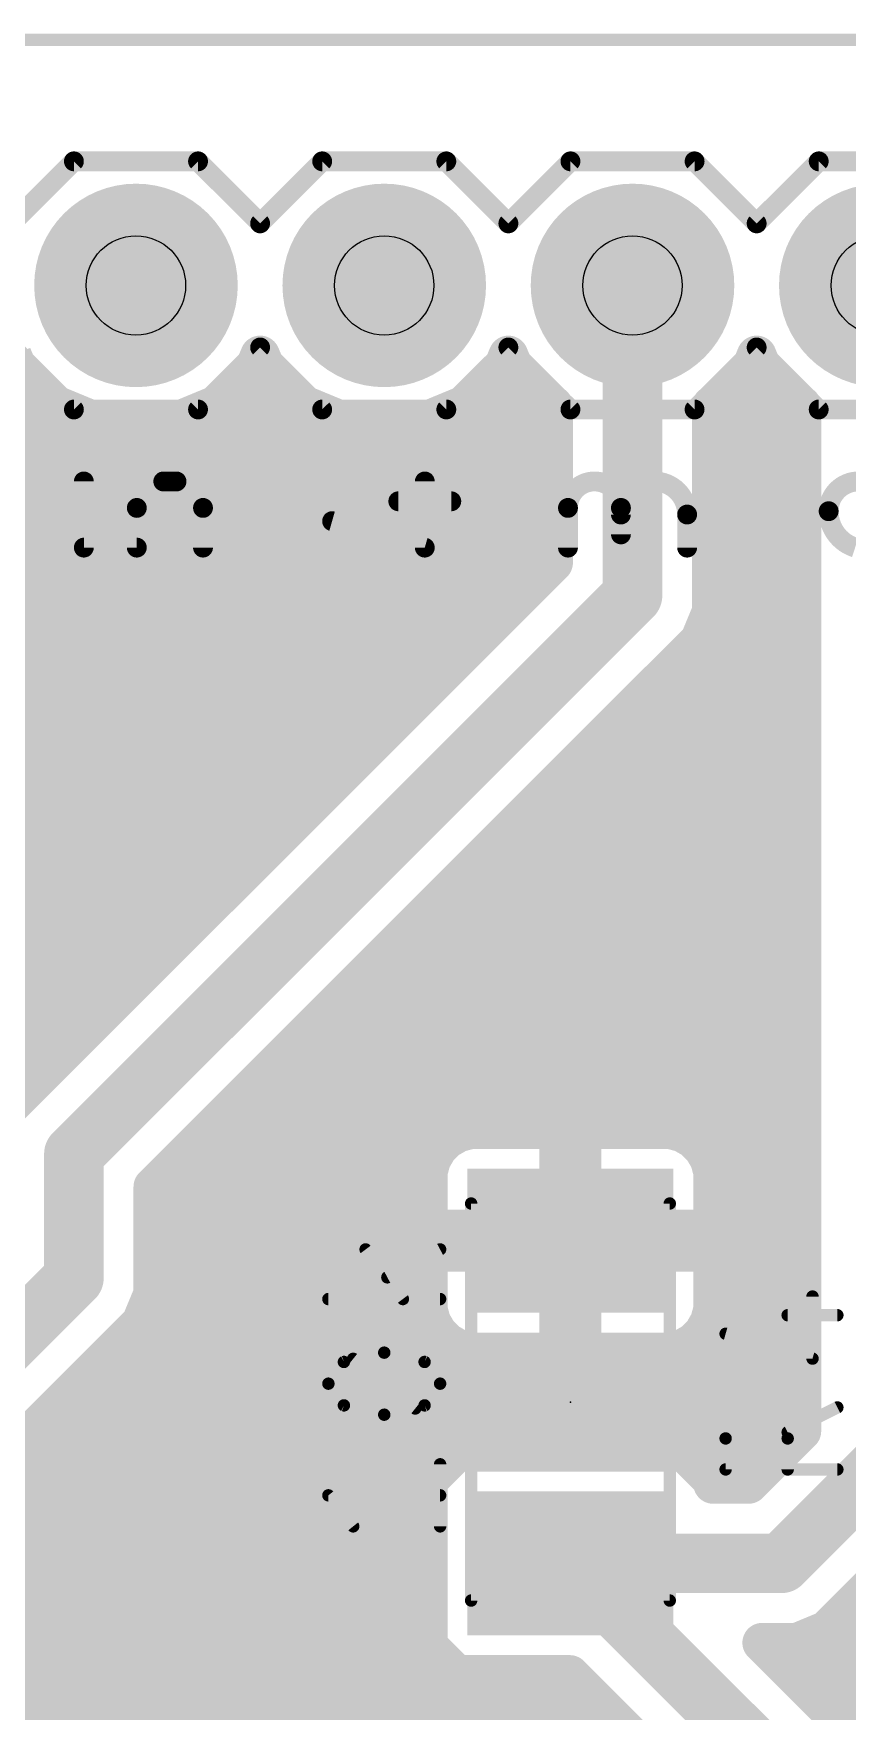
# Model space of a CAD drawing. Extents: x -2.6 to 72.5, y 2.5 to 55.9.
# Drawn here: x 53.56 to 61.89, y 38.74 to 55.92 of the extents above; entities that cross this region are included whole.
import ezdxf

# ---------------------------------------------------------------- set-up
doc = ezdxf.new("R2010")
doc.units = 0
for name, color, linetype in [('1', 12, 'CONTINUOUS'), ('17', 110, 'CONTINUOUS'), ('20', 31, 'CONTINUOUS'), ('21', 253, 'CONTINUOUS'), ('23', 53, 'CONTINUOUS'), ('25', 253, 'CONTINUOUS'), ('27', 253, 'CONTINUOUS'), ('29', 253, 'CONTINUOUS'), ('30', 253, 'CONTINUOUS'), ('31', 253, 'CONTINUOUS'), ('44', 253, 'CONTINUOUS'), ('51', 253, 'CONTINUOUS')]:
    doc.layers.add(name, color=color, linetype=linetype)

# ---------------------------------------------------------------- blocks, each defined once
blk = doc.blocks.new('RECT')
blk.add_solid([(-0.5, -0.5), (0.5, -0.5), (-0.5, 0.5), (0.5, 0.5)])
blk = doc.blocks.new('ROUNDP')
at = {"const_width": 0.5}
blk.add_lwpolyline([(0, -0.25, 1), (0, 0.25, 1), (0, -0.25)], format="xyb", dxfattribs=at)

msp = doc.modelspace()

# ---------------------------------------------------------------- linework, layer by layer
at = {"layer": '1'}
for points, const_width in [([(59.69, 50.165), (59.69, 53.34)], 0.6096), ([(53.34, 52.6228), (53.3826, 52.5199)], 0.4064), ([(55.8374, 52.5199), (55.88, 52.6228)], 0.4064), ([(55.88, 52.6228), (55.9226, 52.5199)], 0.4064), ([(58.3774, 52.5199), (58.42, 52.6228)], 0.4064), ([(58.42, 52.6228), (58.4626, 52.5199)], 0.4064), ([(60.9174, 52.5199), (60.96, 52.6228)], 0.4064), ([(60.96, 52.6228), (61.0026, 52.5199)], 0.4064), ([(53.2031, 52.4256), (53.4769, 52.4256)], 0.4064), ([(53.3826, 52.5199), (53.7899, 52.1126)], 0.4064), ([(55.4301, 52.1126), (55.8374, 52.5199)], 0.4064), ([(55.7431, 52.4256), (56.0169, 52.4256)], 0.4064), ([(55.9226, 52.5199), (56.3299, 52.1126)], 0.4064), ([(57.9701, 52.1126), (58.3774, 52.5199)], 0.4064), ([(58.2831, 52.4256), (58.5569, 52.4256)], 0.4064), ([(58.4626, 52.5199), (58.8699, 52.1126)], 0.4064), ([(60.5101, 52.1126), (60.9174, 52.5199)], 0.4064), ([(60.8231, 52.4256), (61.0969, 52.4256)], 0.4064), ([(61.0026, 52.5199), (61.4099, 52.1126)], 0.4064), ([(52.6646, 52.0192), (54.0154, 52.0192)], 0.4064), ([(53.7899, 52.1126), (54.322, 51.8922)], 0.4064), ([(54.898, 51.8922), (55.4301, 52.1126)], 0.4064), ([(55.2046, 52.0192), (56.5554, 52.0192)], 0.4064), ([(56.3299, 52.1126), (56.862, 51.8922)], 0.4064), ([(57.438, 51.8922), (57.9701, 52.1126)], 0.4064), ([(57.7446, 52.0192), (58.8772, 52.0192)], 0.4064), ([(58.8699, 52.1126), (58.8772, 52.1096)], 0.4064), ([(58.8772, 52.1096), (58.8772, 50.5017)], 0.4064), ([(60.5028, 52.1096), (60.5101, 52.1126)], 0.4064), ([(60.5028, 50.0033), (60.5028, 52.1096)], 0.4064), ([(60.5028, 52.0192), (61.4172, 52.0192)], 0.4064), ([(61.4099, 52.1126), (61.4172, 52.1096)], 0.4064), ([(61.4172, 52.1096), (61.4172, 41.6117)], 0.4064), ([(54.322, 51.8922), (54.898, 51.8922)], 0.4064), ([(56.862, 51.8922), (57.438, 51.8922)], 0.4064), ([(43.7388, 51.6128), (58.8772, 51.6128)], 0.4064), ([(60.5028, 51.6128), (61.4172, 51.6128)], 0.4064), ([(43.7388, 51.2064), (58.8772, 51.2064)], 0.4064), ([(60.5028, 51.2064), (61.4172, 51.2064)], 0.4064), ([(43.7388, 50.8), (58.8772, 50.8)], 0.4064), ([(60.5028, 50.8), (61.4172, 50.8)], 0.4064), ([(58.8772, 50.5017), (53.2859, 44.9104)], 0.4064), ([(43.7388, 50.3936), (58.7691, 50.3936)], 0.4064), ([(60.5028, 50.3936), (61.4172, 50.3936)], 0.4064), ([(53.975, 44.45), (59.69, 50.165)], 0.6096), ([(43.7388, 49.9872), (58.3627, 49.9872)], 0.4064), ([(60.3791, 49.7046), (60.5028, 50.0033)], 0.4064), ([(60.4961, 49.9872), (61.4172, 49.9872)], 0.4064), ([(60.1504, 49.4759), (60.3791, 49.7046)], 0.4064), ([(43.7388, 49.5808), (57.9563, 49.5808)], 0.4064), ([(54.7878, 44.1133), (60.1504, 49.4759)], 0.4064), ([(60.2553, 49.5808), (61.4172, 49.5808)], 0.4064), ([(43.7388, 49.1744), (57.5499, 49.1744)], 0.4064), ([(59.8489, 49.1744), (61.4172, 49.1744)], 0.4064), ([(43.7388, 48.768), (57.1435, 48.768)], 0.4064), ([(59.4425, 48.768), (61.4172, 48.768)], 0.4064), ([(43.7388, 48.3616), (56.7371, 48.3616)], 0.4064), ([(59.0361, 48.3616), (61.4172, 48.3616)], 0.4064), ([(43.7388, 47.9552), (56.3307, 47.9552)], 0.4064), ([(58.6297, 47.9552), (61.4172, 47.9552)], 0.4064), ([(43.7388, 47.5488), (55.9243, 47.5488)], 0.4064), ([(58.2233, 47.5488), (61.4172, 47.5488)], 0.4064), ([(43.7388, 47.1424), (55.5179, 47.1424)], 0.4064), ([(57.8169, 47.1424), (61.4172, 47.1424)], 0.4064), ([(43.7388, 46.736), (55.1115, 46.736)], 0.4064), ([(57.4105, 46.736), (61.4172, 46.736)], 0.4064), ([(43.7388, 46.3296), (54.7051, 46.3296)], 0.4064), ([(57.0041, 46.3296), (61.4172, 46.3296)], 0.4064), ([(43.7388, 45.9232), (54.2987, 45.9232)], 0.4064), ([(56.5977, 45.9232), (61.4172, 45.9232)], 0.4064), ([(43.7388, 45.5168), (53.8923, 45.5168)], 0.4064), ([(56.1913, 45.5168), (61.4172, 45.5168)], 0.4064), ([(43.7388, 45.1104), (53.4859, 45.1104)], 0.4064), ([(55.7849, 45.1104), (61.4172, 45.1104)], 0.4064), ([(55.3785, 44.704), (61.4172, 44.704)], 0.4064), ([(57.9064, 44.6694), (57.7906, 44.6025)], 0.4064), ([(58.0356, 44.704), (57.9064, 44.6694)], 0.4064), ([(58.9407, 44.704), (58.0356, 44.704)], 0.4064), ([(58.9407, 43.6753), (58.9407, 44.704)], 0.4064), ([(60.0744, 44.704), (59.1693, 44.704)], 0.4064), ([(59.1693, 44.704), (59.1693, 43.6753)], 0.4064), ([(60.2036, 44.6694), (60.0744, 44.704)], 0.4064), ([(60.3194, 44.6025), (60.2036, 44.6694)], 0.4064), ([(53.975, 43.18), (53.975, 44.45)], 0.6096), ([(57.696, 44.5079), (57.6291, 44.3921)], 0.4064), ([(57.7906, 44.6025), (57.696, 44.5079)], 0.4064), ([(60.414, 44.5079), (60.3194, 44.6025)], 0.4064), ([(60.4809, 44.3921), (60.414, 44.5079)], 0.4064), ([(54.9721, 44.2976), (57.6038, 44.2976)], 0.4064), ([(57.6291, 44.3921), (57.5945, 44.2629)], 0.4064), ([(58.9407, 44.2976), (59.1693, 44.2976)], 0.4064), ([(60.5155, 44.2629), (60.4809, 44.3921)], 0.4064), ([(60.5062, 44.2976), (61.4172, 44.2976)], 0.4064), ([(54.7878, 43.0183), (54.7878, 44.1133)], 0.4064), ([(57.5945, 44.2629), (57.5945, 43.6753)], 0.4064), ([(60.5155, 43.6753), (60.5155, 44.2629)], 0.4064), ([(54.7878, 43.8912), (57.5945, 43.8912)], 0.4064), ([(58.9407, 43.8912), (59.1693, 43.8912)], 0.4064), ([(60.5155, 43.8912), (61.4172, 43.8912)], 0.4064), ([(57.5945, 43.6753), (58.9407, 43.6753)], 0.4064), ([(59.1693, 43.6753), (58.9407, 43.6753)], 0.4064), ([(58.9407, 43.6753), (58.9407, 43.4467)], 0.4064), ([(59.1693, 43.4467), (59.1693, 43.6753)], 0.4064), ([(59.1693, 43.6753), (60.5155, 43.6753)], 0.4064), ([(54.7878, 43.4848), (58.9407, 43.4848)], 0.4064), ([(58.9407, 43.4467), (57.5945, 43.4467)], 0.4064), ([(57.5945, 43.4467), (57.5945, 42.8591)], 0.4064), ([(58.9407, 42.418), (58.9407, 43.4467)], 0.4064), ([(58.9407, 43.4467), (59.1693, 43.4467)], 0.4064), ([(59.1693, 43.4848), (61.4172, 43.4848)], 0.4064), ([(60.5155, 43.4467), (59.1693, 43.4467)], 0.4064), ([(59.1693, 43.4467), (59.1693, 42.418)], 0.4064), ([(60.5155, 42.8591), (60.5155, 43.4467)], 0.4064), ([(51.054, 40.259), (53.975, 43.18)], 0.6096), ([(54.6641, 42.7196), (54.7878, 43.0183)], 0.4064), ([(54.7878, 43.0784), (57.5945, 43.0784)], 0.4064), ([(58.9407, 43.0784), (59.1693, 43.0784)], 0.4064), ([(60.5155, 43.0784), (61.4172, 43.0784)], 0.4064), ([(57.5945, 42.8591), (57.6291, 42.7299)], 0.4064), ([(60.4809, 42.7299), (60.5155, 42.8591)], 0.4064), ([(54.4354, 42.4909), (54.6641, 42.7196)], 0.4064), ([(54.6165, 42.672), (57.6626, 42.672)], 0.4064), ([(57.6291, 42.7299), (57.696, 42.6141)], 0.4064), ([(57.696, 42.6141), (57.7906, 42.5195)], 0.4064), ([(58.9407, 42.672), (59.1693, 42.672)], 0.4064), ([(60.3194, 42.5195), (60.414, 42.6141)], 0.4064), ([(60.414, 42.6141), (60.4809, 42.7299)], 0.4064), ([(60.4474, 42.672), (61.4172, 42.672)], 0.4064), ([(51.5144, 39.5699), (54.4354, 42.4909)], 0.4064), ([(57.7906, 42.5195), (57.9064, 42.4526)], 0.4064), ([(57.9064, 42.4526), (58.0356, 42.418)], 0.4064), ([(58.0356, 42.418), (58.9407, 42.418)], 0.4064), ([(59.1693, 42.418), (60.0744, 42.418)], 0.4064), ([(60.0744, 42.418), (60.2036, 42.4526)], 0.4064), ([(60.2036, 42.4526), (60.3194, 42.5195)], 0.4064), ([(54.2101, 42.2656), (61.4172, 42.2656)], 0.4064), ([(53.8037, 41.8592), (61.4172, 41.8592)], 0.4064), ([(61.4172, 41.6117), (60.8773, 41.0718)], 0.4064), ([(53.3973, 41.4528), (61.2583, 41.4528)], 0.4064), ([(57.8921, 41.402), (57.5945, 41.1044)], 0.4064), ([(60.2179, 41.402), (57.8921, 41.402)], 0.4064), ([(60.5155, 41.1044), (60.2179, 41.402)], 0.4064), ([(61.214, 40.259), (62.23, 41.275)], 0.6096), ([(52.9909, 41.0464), (57.5945, 41.0464)], 0.4064), ([(57.5945, 41.1044), (57.5945, 39.4136)], 0.4064), ([(60.5155, 41.0718), (60.5155, 41.1044)], 0.4064), ([(60.8773, 41.0718), (60.5155, 41.0718)], 0.4064), ([(52.5845, 40.64), (57.5945, 40.64)], 0.4064), ([(61.6744, 39.5699), (62.6904, 40.5859)], 0.4064), ([(61.341, 37.973), (59.055, 40.259)], 0.6096), ([(59.055, 40.259), (61.214, 40.259)], 0.6096), ([(52.1781, 40.2336), (57.5945, 40.2336)], 0.4064), ([(51.7717, 39.8272), (57.5945, 39.8272)], 0.4064), ([(61.9317, 39.8272), (67.5919, 39.8272)], 0.4064), ([(61.3757, 39.4462), (61.6744, 39.5699)], 0.4064), ([(51.5177, 39.4208), (57.5945, 39.4208)], 0.4064), ([(57.5945, 39.4136), (57.8921, 39.116)], 0.4064), ([(62.0301, 38.4334), (61.0173, 39.4462)], 0.4064), ([(61.0173, 39.4462), (61.3757, 39.4462)], 0.4064), ([(61.0427, 39.4208), (67.3572, 39.4208)], 0.4064), ([(51.9241, 39.0144), (59.1501, 39.0144)], 0.4064), ([(57.8921, 39.116), (59.0485, 39.116)], 0.4064), ([(59.0485, 39.116), (60.5282, 37.6363)], 0.4064), ([(61.4491, 39.0144), (67.1764, 39.0144)], 0.4064), ([(52.3305, 38.608), (59.5565, 38.608)], 0.4064), ([(61.8555, 38.608), (67.0675, 38.608)], 0.4064)]:
    msp.add_lwpolyline(points, dxfattribs=dict(at, const_width=const_width))
for points, const_width in [([(59.8424, 53.34, 1), (59.5376, 53.34)], 0.3048), ([(55.9739, 52.6616, 1), (55.7861, 52.5839)], 0.2032), ([(55.9739, 52.5839, 1), (55.7861, 52.6616)], 0.2032), ([(58.5139, 52.6616, 1), (58.3261, 52.5839)], 0.2032), ([(58.5139, 52.5839, 1), (58.3261, 52.6616)], 0.2032), ([(61.0539, 52.6616, 1), (60.8661, 52.5839)], 0.2032), ([(61.0539, 52.5839, 1), (60.8661, 52.6616)], 0.2032), ([(53.2887, 52.481, 1), (53.4765, 52.5588)], 0.2032), ([(53.4769, 52.324, 1), (53.4769, 52.5272)], 0.2032), ([(55.7431, 52.5272, 1), (55.7431, 52.324)], 0.2032), ([(55.7435, 52.5588, 1), (55.9313, 52.481)], 0.2032), ([(55.9092, 52.448, 1), (55.7655, 52.5917)], 0.2032), ([(55.9945, 52.5917, 1), (55.8508, 52.448)], 0.2032), ([(55.8287, 52.481, 1), (56.0165, 52.5588)], 0.2032), ([(56.0169, 52.324, 1), (56.0169, 52.5272)], 0.2032), ([(58.2831, 52.5272, 1), (58.2831, 52.324)], 0.2032), ([(58.2835, 52.5588, 1), (58.4713, 52.481)], 0.2032), ([(58.4492, 52.448, 1), (58.3055, 52.5917)], 0.2032), ([(58.5345, 52.5917, 1), (58.3908, 52.448)], 0.2032), ([(58.3687, 52.481, 1), (58.5565, 52.5588)], 0.2032), ([(58.5569, 52.324, 1), (58.5569, 52.5272)], 0.2032), ([(60.8231, 52.5272, 1), (60.8231, 52.324)], 0.2032), ([(60.8235, 52.5588, 1), (61.0113, 52.481)], 0.2032), ([(60.9892, 52.448, 1), (60.8455, 52.5917)], 0.2032), ([(61.0745, 52.5917, 1), (60.9308, 52.448)], 0.2032), ([(60.9087, 52.481, 1), (61.0965, 52.5588)], 0.2032), ([(61.0969, 52.324, 1), (61.0969, 52.5272)], 0.2032), ([(53.8288, 52.2065, 1), (53.751, 52.0187)], 0.2032), ([(53.718, 52.0408, 1), (53.8617, 52.1845)], 0.2032), ([(54.0154, 51.9176, 1), (54.0154, 52.1208)], 0.2032), ([(55.2046, 52.1208, 1), (55.2046, 51.9176)], 0.2032), ([(55.3583, 52.1845, 1), (55.502, 52.0408)], 0.2032), ([(55.469, 52.0187, 1), (55.3912, 52.2065)], 0.2032), ([(56.3688, 52.2065, 1), (56.291, 52.0187)], 0.2032), ([(56.258, 52.0408, 1), (56.4017, 52.1845)], 0.2032), ([(56.5554, 51.9176, 1), (56.5554, 52.1208)], 0.2032), ([(57.7446, 52.1208, 1), (57.7446, 51.9176)], 0.2032), ([(57.8983, 52.1845, 1), (58.042, 52.0408)], 0.2032), ([(58.009, 52.0187, 1), (57.9312, 52.2065)], 0.2032), ([(58.9087, 52.2065, 1), (58.831, 52.0187)], 0.2032), ([(58.9788, 52.1096, 1), (58.7756, 52.1096)], 0.2032), ([(58.798, 52.0408, 1), (58.9417, 52.1845)], 0.2032), ([(58.8383, 52.0157, 1), (58.9161, 52.2035)], 0.2032), ([(58.8772, 51.9176, 1), (58.8772, 52.1208)], 0.2032), ([(60.6044, 52.1096, 1), (60.4012, 52.1096)], 0.2032), ([(60.4639, 52.2035, 1), (60.5417, 52.0157)], 0.2032), ([(60.5028, 52.1208, 1), (60.5028, 51.9176)], 0.2032), ([(60.4383, 52.1845, 1), (60.582, 52.0408)], 0.2032), ([(60.549, 52.0187, 1), (60.4713, 52.2065)], 0.2032), ([(61.4488, 52.2065, 1), (61.371, 52.0188)], 0.2032), ([(61.5188, 52.1096, 1), (61.3156, 52.1096)], 0.2032), ([(61.338, 52.0408, 1), (61.4817, 52.1845)], 0.2032), ([(61.3783, 52.0157, 1), (61.4561, 52.2034)], 0.2032), ([(61.4172, 51.9176, 1), (61.4172, 52.1208)], 0.2032), ([(54.322, 51.9938, 1), (54.322, 51.7906)], 0.2032), ([(54.2831, 51.7983, 1), (54.3609, 51.9861)], 0.2032), ([(54.8591, 51.9861, 1), (54.9369, 51.7983)], 0.2032), ([(54.898, 51.7906, 1), (54.898, 51.9938)], 0.2032), ([(56.862, 51.9938, 1), (56.862, 51.7906)], 0.2032), ([(56.8231, 51.7983, 1), (56.9009, 51.9861)], 0.2032), ([(57.3991, 51.9861, 1), (57.4769, 51.7983)], 0.2032), ([(57.438, 51.7906, 1), (57.438, 51.9938)], 0.2032), ([(58.8772, 51.5112, 1), (58.8772, 51.7144)], 0.2032), ([(60.5028, 51.7144, 1), (60.5028, 51.5112)], 0.2032), ([(61.4172, 51.5112, 1), (61.4172, 51.7144)], 0.2032), ([(58.8772, 51.1048, 1), (58.8772, 51.308)], 0.2032), ([(60.5028, 51.308, 1), (60.5028, 51.1048)], 0.2032), ([(61.4172, 51.1048, 1), (61.4172, 51.308)], 0.2032), ([(58.8772, 50.6984, 1), (58.8772, 50.9016)], 0.2032), ([(60.5028, 50.9016, 1), (60.5028, 50.6984)], 0.2032), ([(61.4172, 50.6984, 1), (61.4172, 50.9016)], 0.2032), ([(58.949, 50.4298, 1), (58.8054, 50.5735)], 0.2032), ([(58.7691, 50.292, 1), (58.7691, 50.4952)], 0.2032), ([(58.7756, 50.5017, 1), (58.9788, 50.5017)], 0.2032), ([(60.5028, 50.4952, 1), (60.5028, 50.292)], 0.2032), ([(61.4172, 50.292, 1), (61.4172, 50.4952)], 0.2032), ([(59.7978, 50.0572, 1), (59.5822, 50.2728)], 0.3048), ([(58.3627, 49.8856, 1), (58.3627, 50.0888)], 0.2032), ([(59.5376, 50.165, 1), (59.8424, 50.165)], 0.3048), ([(60.4961, 50.0888, 1), (60.4961, 49.8856)], 0.2032), ([(60.5967, 49.9644, 1), (60.4089, 50.0422)], 0.2032), ([(61.4172, 49.8856, 1), (61.4172, 50.0888)], 0.2032), ([(60.4012, 50.0033, 1), (60.6044, 50.0033)], 0.2032), ([(60.2852, 49.7435, 1), (60.4729, 49.6657)], 0.2032), ([(60.4509, 49.6327, 1), (60.3072, 49.7764)], 0.2032), ([(57.9563, 49.4792, 1), (57.9563, 49.6824)], 0.2032), ([(60.0786, 49.5478, 1), (60.2223, 49.4041)], 0.2032), ([(60.2223, 49.4041, 1), (60.0786, 49.5478)], 0.2032), ([(60.2553, 49.6824, 1), (60.2553, 49.4792)], 0.2032), ([(61.4172, 49.4792, 1), (61.4172, 49.6824)], 0.2032), ([(57.5499, 49.0728, 1), (57.5499, 49.276)], 0.2032), ([(59.8489, 49.276, 1), (59.8489, 49.0728)], 0.2032), ([(61.4172, 49.0728, 1), (61.4172, 49.276)], 0.2032), ([(57.1435, 48.6664, 1), (57.1435, 48.8696)], 0.2032), ([(59.4425, 48.8696, 1), (59.4425, 48.6664)], 0.2032), ([(61.4172, 48.6664, 1), (61.4172, 48.8696)], 0.2032), ([(56.7371, 48.26, 1), (56.7371, 48.4632)], 0.2032), ([(59.0361, 48.4632, 1), (59.0361, 48.26)], 0.2032), ([(61.4172, 48.26, 1), (61.4172, 48.4632)], 0.2032), ([(56.3307, 47.8536, 1), (56.3307, 48.0568)], 0.2032), ([(58.6297, 48.0568, 1), (58.6297, 47.8536)], 0.2032), ([(61.4172, 47.8536, 1), (61.4172, 48.0568)], 0.2032), ([(55.9243, 47.4472, 1), (55.9243, 47.6504)], 0.2032), ([(58.2233, 47.6504, 1), (58.2233, 47.4472)], 0.2032), ([(61.4172, 47.4472, 1), (61.4172, 47.6504)], 0.2032), ([(55.5179, 47.0408, 1), (55.5179, 47.244)], 0.2032), ([(57.8169, 47.244, 1), (57.8169, 47.0408)], 0.2032), ([(61.4172, 47.0408, 1), (61.4172, 47.244)], 0.2032), ([(55.1115, 46.6344, 1), (55.1115, 46.8376)], 0.2032), ([(57.4105, 46.8376, 1), (57.4105, 46.6344)], 0.2032), ([(61.4172, 46.6344, 1), (61.4172, 46.8376)], 0.2032), ([(54.7051, 46.228, 1), (54.7051, 46.4312)], 0.2032), ([(57.0041, 46.4312, 1), (57.0041, 46.228)], 0.2032), ([(61.4172, 46.228, 1), (61.4172, 46.4312)], 0.2032), ([(54.2987, 45.8216, 1), (54.2987, 46.0248)], 0.2032), ([(56.5977, 46.0248, 1), (56.5977, 45.8216)], 0.2032), ([(61.4172, 45.8216, 1), (61.4172, 46.0248)], 0.2032), ([(53.8923, 45.4152, 1), (53.8923, 45.6184)], 0.2032), ([(56.1913, 45.6184, 1), (56.1913, 45.4152)], 0.2032), ([(61.4172, 45.4152, 1), (61.4172, 45.6184)], 0.2032), ([(53.4859, 45.0088, 1), (53.4859, 45.212)], 0.2032), ([(55.7849, 45.212, 1), (55.7849, 45.0088)], 0.2032), ([(61.4172, 45.0088, 1), (61.4172, 45.212)], 0.2032), ([(55.3785, 44.8056, 1), (55.3785, 44.6024)], 0.2032), ([(57.8801, 44.7675, 1), (57.9327, 44.5712)], 0.2032), ([(57.9572, 44.5814, 1), (57.8556, 44.7574)], 0.2032), ([(58.0356, 44.8056, 1), (58.0356, 44.6024)], 0.2032), ([(58.0619, 44.6059, 1), (58.0093, 44.8021)], 0.2032), ([(59.0423, 44.704, 1), (58.8391, 44.704)], 0.2032), ([(58.9407, 44.6024, 1), (58.9407, 44.8056)], 0.2032), ([(59.1693, 44.8056, 1), (59.1693, 44.6024)], 0.2032), ([(59.2709, 44.704, 1), (59.0677, 44.704)], 0.2032), ([(60.1007, 44.8021, 1), (60.0481, 44.6059)], 0.2032), ([(60.0744, 44.6024, 1), (60.0744, 44.8056)], 0.2032), ([(60.2544, 44.7574, 1), (60.1528, 44.5814)], 0.2032), ([(60.1773, 44.5712, 1), (60.2299, 44.7675)], 0.2032), ([(61.4172, 44.6024, 1), (61.4172, 44.8056)], 0.2032), ([(53.8672, 44.5578, 1), (54.0828, 44.3422)], 0.3048), ([(54.1274, 44.45, 1), (53.8226, 44.45)], 0.3048), ([(57.6242, 44.5798, 1), (57.7678, 44.4361)], 0.2032), ([(57.784, 44.4571, 1), (57.608, 44.5587)], 0.2032), ([(57.7398, 44.6905, 1), (57.8414, 44.5145)], 0.2032), ([(57.8624, 44.5307, 1), (57.7187, 44.6743)], 0.2032), ([(60.3913, 44.6743, 1), (60.2476, 44.5307)], 0.2032), ([(60.2686, 44.5145, 1), (60.3702, 44.6905)], 0.2032), ([(60.502, 44.5587, 1), (60.326, 44.4571)], 0.2032), ([(60.3422, 44.4361, 1), (60.4858, 44.5798)], 0.2032), ([(54.9721, 44.3992, 1), (54.9721, 44.196)], 0.2032), ([(57.5411, 44.4429, 1), (57.7171, 44.3413)], 0.2032), ([(57.7273, 44.3658, 1), (57.531, 44.4184)], 0.2032), ([(57.6038, 44.196, 1), (57.6038, 44.3992)], 0.2032), ([(58.9407, 44.3992, 1), (58.9407, 44.196)], 0.2032), ([(59.1693, 44.196, 1), (59.1693, 44.3992)], 0.2032), ([(60.579, 44.4184, 1), (60.3827, 44.3658)], 0.2032), ([(60.3929, 44.3413, 1), (60.5689, 44.4429)], 0.2032), ([(60.5062, 44.3992, 1), (60.5062, 44.196)], 0.2032), ([(61.4172, 44.196, 1), (61.4172, 44.3992)], 0.2032), ([(54.8894, 44.1133, 1), (54.6862, 44.1133)], 0.2032), ([(57.6961, 44.2629, 1), (57.4929, 44.2629)], 0.2032), ([(57.4964, 44.2892, 1), (57.6926, 44.2366)], 0.2032), ([(60.6171, 44.2629, 1), (60.4139, 44.2629)], 0.2032), ([(60.4174, 44.2366, 1), (60.6136, 44.2892)], 0.2032), ([(54.716, 44.1852, 1), (54.8596, 44.0415)], 0.2032), ([(54.7878, 43.9928, 1), (54.7878, 43.7896)], 0.2032), ([(57.5945, 43.7896, 1), (57.5945, 43.9928)], 0.2032), ([(58.9407, 43.9928, 1), (58.9407, 43.7896)], 0.2032), ([(59.1693, 43.7896, 1), (59.1693, 43.9928)], 0.2032), ([(60.5155, 43.9928, 1), (60.5155, 43.7896)], 0.2032), ([(61.4172, 43.7896, 1), (61.4172, 43.9928)], 0.2032), ([(57.5945, 43.7769, 1), (57.5945, 43.5737)], 0.2032), ([(58.9407, 43.7769, 1), (58.9407, 43.5737)], 0.2032), ([(59.0423, 43.6753, 1), (58.8391, 43.6753)], 0.2032), ([(58.9407, 43.5737, 1), (58.9407, 43.7769)], 0.2032), ([(59.2709, 43.6753, 1), (59.0677, 43.6753)], 0.2032), ([(59.1693, 43.7769, 1), (59.1693, 43.5737)], 0.2032), ([(59.1693, 43.5737, 1), (59.1693, 43.7769)], 0.2032), ([(60.5155, 43.5737, 1), (60.5155, 43.7769)], 0.2032), ([(54.7878, 43.5864, 1), (54.7878, 43.3832)], 0.2032), ([(57.4929, 43.6753, 1), (57.6961, 43.6753)], 0.2032), ([(57.5945, 43.5483, 1), (57.5945, 43.3451)], 0.2032), ([(57.6961, 43.4467, 1), (57.4929, 43.4467)], 0.2032), ([(58.8391, 43.6753, 1), (59.0423, 43.6753)], 0.2032), ([(59.0423, 43.4467, 1), (58.8391, 43.4467)], 0.2032), ([(58.9407, 43.5483, 1), (58.9407, 43.3451)], 0.2032), ([(58.9407, 43.3832, 1), (58.9407, 43.5864)], 0.2032), ([(58.9407, 43.3451, 1), (58.9407, 43.5483)], 0.2032), ([(59.0677, 43.6753, 1), (59.2709, 43.6753)], 0.2032), ([(59.1693, 43.5864, 1), (59.1693, 43.3832)], 0.2032), ([(59.1693, 43.5483, 1), (59.1693, 43.3451)], 0.2032), ([(59.2709, 43.4467, 1), (59.0677, 43.4467)], 0.2032), ([(59.1693, 43.3451, 1), (59.1693, 43.5483)], 0.2032), ([(60.4139, 43.6753, 1), (60.6171, 43.6753)], 0.2032), ([(60.6171, 43.4467, 1), (60.4139, 43.4467)], 0.2032), ([(60.5155, 43.3451, 1), (60.5155, 43.5483)], 0.2032), ([(61.4172, 43.3832, 1), (61.4172, 43.5864)], 0.2032), ([(54.0828, 43.0722, 1), (53.8672, 43.2878)], 0.3048), ([(58.8391, 43.4467, 1), (59.0423, 43.4467)], 0.2032), ([(59.0677, 43.4467, 1), (59.2709, 43.4467)], 0.2032), ([(53.8226, 43.18, 1), (54.1274, 43.18)], 0.3048), ([(54.7878, 43.18, 1), (54.7878, 42.9768)], 0.2032), ([(54.6862, 43.0183, 1), (54.8894, 43.0183)], 0.2032), ([(54.8817, 42.9794, 1), (54.6939, 43.0572)], 0.2032), ([(57.5945, 42.9768, 1), (57.5945, 43.18)], 0.2032), ([(58.9407, 43.18, 1), (58.9407, 42.9768)], 0.2032), ([(59.1693, 42.9768, 1), (59.1693, 43.18)], 0.2032), ([(60.5155, 43.18, 1), (60.5155, 42.9768)], 0.2032), ([(61.4172, 42.9768, 1), (61.4172, 43.18)], 0.2032), ([(57.6926, 42.8854, 1), (57.4964, 42.8328)], 0.2032), ([(57.4929, 42.8591, 1), (57.6961, 42.8591)], 0.2032), ([(60.4139, 42.8591, 1), (60.6171, 42.8591)], 0.2032), ([(60.6136, 42.8328, 1), (60.4174, 42.8854)], 0.2032), ([(54.6165, 42.7736, 1), (54.6165, 42.5704)], 0.2032), ([(54.5702, 42.7585, 1), (54.7579, 42.6807)], 0.2032), ([(54.7359, 42.6477, 1), (54.5922, 42.7914)], 0.2032), ([(57.7171, 42.7807, 1), (57.5411, 42.6791)], 0.2032), ([(57.531, 42.7036, 1), (57.7273, 42.7562)], 0.2032), ([(57.7678, 42.6859, 1), (57.6242, 42.5422)], 0.2032), ([(57.608, 42.5633, 1), (57.784, 42.6649)], 0.2032), ([(57.6626, 42.5704, 1), (57.6626, 42.7736)], 0.2032), ([(58.9407, 42.7736, 1), (58.9407, 42.5704)], 0.2032), ([(59.1693, 42.5704, 1), (59.1693, 42.7736)], 0.2032), ([(60.326, 42.6649, 1), (60.502, 42.5633)], 0.2032), ([(60.4858, 42.5422, 1), (60.3422, 42.6859)], 0.2032), ([(60.4474, 42.7736, 1), (60.4474, 42.5704)], 0.2032), ([(60.3827, 42.7562, 1), (60.579, 42.7036)], 0.2032), ([(60.5689, 42.6791, 1), (60.3929, 42.7807)], 0.2032), ([(61.4172, 42.5704, 1), (61.4172, 42.7736)], 0.2032), ([(54.3636, 42.5628, 1), (54.5073, 42.4191)], 0.2032), ([(54.5073, 42.4191, 1), (54.3636, 42.5628)], 0.2032), ([(57.8414, 42.6075, 1), (57.7398, 42.4315)], 0.2032), ([(57.7187, 42.4477, 1), (57.8624, 42.5913)], 0.2032), ([(57.9327, 42.5508, 1), (57.8801, 42.3545)], 0.2032), ([(57.8556, 42.3646, 1), (57.9572, 42.5406)], 0.2032), ([(58.0356, 42.5196, 1), (58.0356, 42.3164)], 0.2032), ([(58.0093, 42.3199, 1), (58.0619, 42.5161)], 0.2032), ([(58.9407, 42.3164, 1), (58.9407, 42.5196)], 0.2032), ([(59.1693, 42.5196, 1), (59.1693, 42.3164)], 0.2032), ([(60.0481, 42.5161, 1), (60.1007, 42.3199)], 0.2032), ([(60.0744, 42.3164, 1), (60.0744, 42.5196)], 0.2032), ([(60.1528, 42.5406, 1), (60.2544, 42.3646)], 0.2032), ([(60.2299, 42.3545, 1), (60.1773, 42.5508)], 0.2032), ([(60.2476, 42.5913, 1), (60.3913, 42.4477)], 0.2032), ([(60.3702, 42.4315, 1), (60.2686, 42.6075)], 0.2032), ([(54.2101, 42.3672, 1), (54.2101, 42.164)], 0.2032), ([(58.8391, 42.418, 1), (59.0423, 42.418)], 0.2032), ([(59.0677, 42.418, 1), (59.2709, 42.418)], 0.2032), ([(61.4172, 42.164, 1), (61.4172, 42.3672)], 0.2032), ([(53.8037, 41.9608, 1), (53.8037, 41.7576)], 0.2032), ([(61.4172, 41.7576, 1), (61.4172, 41.9608)], 0.2032), ([(61.489, 41.5398, 1), (61.3454, 41.6835)], 0.2032), ([(57.8921, 41.5036, 1), (57.8921, 41.3004)], 0.2032), ([(57.9639, 41.3302, 1), (57.8202, 41.4738)], 0.2032), ([(60.2898, 41.4738, 1), (60.1461, 41.3302)], 0.2032), ([(60.2179, 41.3004, 1), (60.2179, 41.5036)], 0.2032), ([(61.2583, 41.3512, 1), (61.2583, 41.5544)], 0.2032), ([(61.3156, 41.6117, 1), (61.5188, 41.6117)], 0.2032), ([(57.6961, 41.1044, 1), (57.4929, 41.1044)], 0.2032), ([(57.5227, 41.1763, 1), (57.6663, 41.0326)], 0.2032), ([(57.5945, 40.9448, 1), (57.5945, 41.148)], 0.2032), ([(60.6171, 41.1044, 1), (60.4139, 41.1044)], 0.2032), ([(60.5155, 41.1734, 1), (60.5155, 40.9702)], 0.2032), ([(60.4437, 41.0326, 1), (60.5873, 41.1763)], 0.2032), ([(60.8055, 41.1436, 1), (60.9492, 41)], 0.2032), ([(60.8773, 40.9702, 1), (60.8773, 41.1734)], 0.2032), ([(60.4139, 41.0718, 1), (60.6171, 41.0718)], 0.2032), ([(57.5945, 40.5384, 1), (57.5945, 40.7416)], 0.2032), ([(59.1628, 40.3668, 1), (58.9472, 40.1512)], 0.3048), ([(59.055, 40.4114, 1), (59.055, 40.1066)], 0.3048), ([(61.214, 40.1066, 1), (61.214, 40.4114)], 0.3048), ([(57.5945, 40.132, 1), (57.5945, 40.3352)], 0.2032), ([(61.1062, 40.3668, 1), (61.3218, 40.1512)], 0.3048), ([(57.5945, 39.7256, 1), (57.5945, 39.9288)], 0.2032), ([(61.9317, 39.9288, 1), (61.9317, 39.7256)], 0.2032), ([(61.6026, 39.6418, 1), (61.7463, 39.4981)], 0.2032), ([(61.7133, 39.4761, 1), (61.6355, 39.6638)], 0.2032), ([(57.6663, 39.4854, 1), (57.5227, 39.3417)], 0.2032), ([(57.4929, 39.4136, 1), (57.6961, 39.4136)], 0.2032), ([(57.5945, 39.3192, 1), (57.5945, 39.5224)], 0.2032), ([(61.0891, 39.518, 1), (60.9454, 39.3744)], 0.2032), ([(61.0173, 39.5478, 1), (61.0173, 39.3446)], 0.2032), ([(61.0427, 39.5224, 1), (61.0427, 39.3192)], 0.2032), ([(61.3368, 39.5401, 1), (61.4146, 39.3523)], 0.2032), ([(61.3757, 39.3446, 1), (61.3757, 39.5478)], 0.2032), ([(57.8921, 39.2176, 1), (57.8921, 39.0144)], 0.2032), ([(57.8202, 39.0442, 1), (57.9639, 39.1878)], 0.2032), ([(59.1204, 39.1878, 1), (58.9767, 39.0442)], 0.2032), ([(59.0485, 39.0144, 1), (59.0485, 39.2176)], 0.2032), ([(59.1501, 38.9128, 1), (59.1501, 39.116)], 0.2032), ([(61.4491, 39.116, 1), (61.4491, 38.9128)], 0.2032), ([(59.5565, 38.5064, 1), (59.5565, 38.7096)], 0.2032), ([(61.8555, 38.7096, 1), (61.8555, 38.5064)], 0.2032)]:
    msp.add_lwpolyline(points, format="xyb", dxfattribs=dict(at, const_width=const_width))
at = {"layer": '20', "const_width": 0.127}
msp.add_lwpolyline([(4.826, 55.8546), (68.58, 55.8546)], dxfattribs=at)
at = {"layer": '21'}
for points, const_width in [([(53.34, 53.975), (53.975, 54.61)], 0.2032), ([(53.975, 54.61), (55.245, 54.61)], 0.2032), ([(55.245, 54.61), (55.88, 53.975)], 0.2032), ([(56.515, 54.61), (55.88, 53.975)], 0.2032), ([(56.515, 54.61), (57.785, 54.61)], 0.2032), ([(57.785, 54.61), (58.42, 53.975)], 0.2032), ([(58.42, 53.975), (59.055, 54.61)], 0.2032), ([(59.055, 54.61), (60.325, 54.61)], 0.2032), ([(60.325, 54.61), (60.96, 53.975)], 0.2032), ([(60.96, 53.975), (61.595, 54.61)], 0.2032), ([(61.595, 54.61), (62.865, 54.61)], 0.2032), ([(53.975, 52.07), (53.34, 52.705)], 0.2032), ([(55.88, 52.705), (55.245, 52.07)], 0.2032), ([(55.88, 52.705), (56.515, 52.07)], 0.2032), ([(58.42, 52.705), (57.785, 52.07)], 0.2032), ([(59.055, 52.07), (58.42, 52.705)], 0.2032), ([(60.96, 52.705), (60.325, 52.07)], 0.2032), ([(61.595, 52.07), (60.96, 52.705)], 0.2032), ([(55.245, 52.07), (53.975, 52.07)], 0.2032), ([(57.785, 52.07), (56.515, 52.07)], 0.2032), ([(60.325, 52.07), (59.055, 52.07)], 0.2032), ([(62.865, 52.07), (61.595, 52.07)], 0.2032), ([(54.0766, 50.6561), (54.0766, 51.3334)], 0.2032), ([(55.0249, 51.3334), (54.8894, 51.3334)], 0.2032), ([(57.5649, 50.6561), (57.5649, 51.3334)], 0.2032), ([(57.2939, 51.1302), (57.8358, 51.1302)], 0.2032), ([(54.6185, 51.0625), (54.6185, 50.6561)], 0.2032), ([(55.2958, 50.6561), (55.2958, 51.0625)], 0.2032), ([(56.6166, 50.927), (57.5649, 50.6561)], 0.2032), ([(59.0296, 50.6561), (59.0296, 51.0625)], 0.2032), ([(59.5715, 51.0625), (59.5715, 50.7915)], 0.2032), ([(60.2488, 50.6561), (60.2488, 50.9947)], 0.2032), ([(54.6185, 50.6561), (54.0766, 50.6561)], 0.2032), ([(58.039, 39.878), (58.039, 43.942)], 0.127), ([(58.039, 43.942), (60.071, 43.942)], 0.127), ([(60.071, 43.942), (60.071, 39.878)], 0.127), ([(60.071, 39.878), (58.039, 39.878)], 0.127)]:
    msp.add_lwpolyline(points, dxfattribs=dict(at, const_width=const_width))
for points, const_width in [([(53.975, 54.6608, 1), (53.975, 54.5592)], 0.1016), ([(54.0109, 54.5741, 1), (53.9391, 54.6459)], 0.1016), ([(55.2809, 54.6459, 1), (55.2091, 54.5741)], 0.1016), ([(55.245, 54.5592, 1), (55.245, 54.6608)], 0.1016), ([(56.515, 54.6608, 1), (56.515, 54.5592)], 0.1016), ([(56.5509, 54.5741, 1), (56.4791, 54.6459)], 0.1016), ([(57.8209, 54.6459, 1), (57.7491, 54.5741)], 0.1016), ([(57.785, 54.5592, 1), (57.785, 54.6608)], 0.1016), ([(59.055, 54.6608, 1), (59.055, 54.5592)], 0.1016), ([(59.0909, 54.5741, 1), (59.0191, 54.6459)], 0.1016), ([(60.3609, 54.6459, 1), (60.2891, 54.5741)], 0.1016), ([(60.325, 54.5592, 1), (60.325, 54.6608)], 0.1016), ([(61.595, 54.6608, 1), (61.595, 54.5592)], 0.1016), ([(61.6309, 54.5741, 1), (61.5591, 54.6459)], 0.1016), ([(55.8441, 54.0109, 1), (55.9159, 53.9391)], 0.1016), ([(55.8441, 53.9391, 1), (55.9159, 54.0109)], 0.1016), ([(58.3841, 54.0109, 1), (58.4559, 53.9391)], 0.1016), ([(58.3841, 53.9391, 1), (58.4559, 54.0109)], 0.1016), ([(60.9241, 54.0109, 1), (60.9959, 53.9391)], 0.1016), ([(60.9241, 53.9391, 1), (60.9959, 54.0109)], 0.1016), ([(55.9159, 52.7409, 1), (55.8441, 52.6691)], 0.1016), ([(55.9159, 52.6691, 1), (55.8441, 52.7409)], 0.1016), ([(58.4559, 52.7409, 1), (58.3841, 52.6691)], 0.1016), ([(58.4559, 52.6691, 1), (58.3841, 52.7409)], 0.1016), ([(60.9959, 52.7409, 1), (60.9241, 52.6691)], 0.1016), ([(60.9959, 52.6691, 1), (60.9241, 52.7409)], 0.1016), ([(53.975, 52.1208, 1), (53.975, 52.0192)], 0.1016), ([(53.9391, 52.0341, 1), (54.0109, 52.1059)], 0.1016), ([(55.2091, 52.1059, 1), (55.2809, 52.0341)], 0.1016), ([(55.245, 52.0192, 1), (55.245, 52.1208)], 0.1016), ([(56.515, 52.1208, 1), (56.515, 52.0192)], 0.1016), ([(56.4791, 52.0341, 1), (56.5509, 52.1059)], 0.1016), ([(57.7491, 52.1059, 1), (57.8209, 52.0341)], 0.1016), ([(57.785, 52.0192, 1), (57.785, 52.1208)], 0.1016), ([(59.055, 52.1208, 1), (59.055, 52.0192)], 0.1016), ([(59.0191, 52.0341, 1), (59.0909, 52.1059)], 0.1016), ([(60.2891, 52.1059, 1), (60.3609, 52.0341)], 0.1016), ([(60.325, 52.0192, 1), (60.325, 52.1208)], 0.1016), ([(61.595, 52.1208, 1), (61.595, 52.0192)], 0.1016), ([(61.5591, 52.0341, 1), (61.6309, 52.1059)], 0.1016), ([(54.1274, 51.3334, 1), (54.0258, 51.3334)], 0.1016), ([(54.8894, 51.3334, 0.4142), (54.6185, 51.0625)], 0.2032), ([(54.8894, 51.3842, 1), (54.8894, 51.2826)], 0.1016), ([(54.8894, 51.2826, 1), (54.8894, 51.3842)], 0.1016), ([(55.2958, 51.0625, 0.4142), (55.0249, 51.3334)], 0.2032), ([(55.0249, 51.3842, 1), (55.0249, 51.2826)], 0.1016), ([(55.0249, 51.2826, 1), (55.0249, 51.3842)], 0.1016), ([(57.6157, 51.3334, 1), (57.5141, 51.3334)], 0.1016), ([(59.5715, 51.0625, 1), (59.0296, 51.0625)], 0.2032), ([(60.2488, 50.9947, 1), (59.5715, 50.9947)], 0.2032), ([(62.0014, 51.3334, 0.4142), (61.6966, 51.0286)], 0.2032), ([(57.2939, 51.181, 1), (57.2939, 51.0794)], 0.1016), ([(57.8358, 51.0794, 1), (57.8358, 51.181)], 0.1016), ([(54.6693, 51.0625, 1), (54.5677, 51.0625)], 0.1016), ([(54.5677, 51.0625, 1), (54.6693, 51.0625)], 0.1016), ([(55.3466, 51.0625, 1), (55.245, 51.0625)], 0.1016), ([(55.245, 51.0625, 1), (55.3466, 51.0625)], 0.1016), ([(56.6306, 50.9758, 1), (56.6026, 50.8782)], 0.1016), ([(59.0804, 51.0625, 1), (58.9788, 51.0625)], 0.1016), ([(58.9788, 51.0625, 1), (59.0804, 51.0625)], 0.1016), ([(59.6223, 51.0625, 1), (59.5207, 51.0625)], 0.1016), ([(59.5207, 51.0625, 1), (59.6223, 51.0625)], 0.1016), ([(59.5207, 50.9947, 1), (59.6223, 50.9947)], 0.1016), ([(60.2996, 50.9947, 1), (60.198, 50.9947)], 0.1016), ([(60.198, 50.9947, 1), (60.2996, 50.9947)], 0.1016), ([(61.6966, 51.0286, 0.3252), (61.9675, 50.6561)], 0.2032), ([(61.7474, 51.0286, 1), (61.6458, 51.0286)], 0.1016), ([(61.6458, 51.0286, 1), (61.7474, 51.0286)], 0.1016), ([(59.5207, 50.7915, 1), (59.6223, 50.7915)], 0.1016), ([(54.0766, 50.7069, 1), (54.0766, 50.6053)], 0.1016), ([(54.0258, 50.6561, 1), (54.1274, 50.6561)], 0.1016), ([(54.5677, 50.6561, 1), (54.6693, 50.6561)], 0.1016), ([(54.6185, 50.6053, 1), (54.6185, 50.7069)], 0.1016), ([(55.245, 50.6561, 1), (55.3466, 50.6561)], 0.1016), ([(57.5141, 50.6561, 1), (57.6157, 50.6561)], 0.1016), ([(57.5509, 50.6072, 1), (57.5788, 50.7049)], 0.1016), ([(58.9788, 50.6561, 1), (59.0804, 50.6561)], 0.1016), ([(60.198, 50.6561, 1), (60.2996, 50.6561)], 0.1016), ([(58.0708, 43.942, 1), (58.0072, 43.942)], 0.0635), ([(58.039, 43.9738, 1), (58.039, 43.9102)], 0.0635), ([(60.1028, 43.942, 1), (60.0393, 43.942)], 0.0635), ([(60.071, 43.9102, 1), (60.071, 43.9738)], 0.0635), ([(58.0072, 39.878, 1), (58.0708, 39.878)], 0.0635), ([(58.039, 39.9098, 1), (58.039, 39.8462)], 0.0635), ([(60.0393, 39.878, 1), (60.1028, 39.878)], 0.0635), ([(60.071, 39.8462, 1), (60.071, 39.9098)], 0.0635)]:
    msp.add_lwpolyline(points, format="xyb", dxfattribs=dict(at, const_width=const_width))
at = {"layer": '23'}
msp.add_point((59.055, 41.91), dxfattribs=at)
at = {"layer": '25'}
for points, const_width in [([(61.5633, 42.9895, 1), (61.4997, 42.9895)], 0.0635), ([(61.2775, 42.8308, 1), (61.2775, 42.7672)], 0.0635), ([(61.7855, 42.7672, 1), (61.7855, 42.8308)], 0.0635), ([(60.6512, 42.639, 1), (60.6338, 42.578)], 0.0635), ([(61.4997, 42.3545, 1), (61.5633, 42.3545)], 0.0635), ([(61.5228, 42.324, 1), (61.5402, 42.385)], 0.0635), ([(61.2775, 41.5373, 1), (60.6425, 41.5373)], 0.127), ([(61.7997, 41.8264, 1), (61.7713, 41.8832)], 0.0635), ([(60.6743, 41.5373, 1), (60.6108, 41.5373)], 0.0635), ([(60.6108, 41.5373, 1), (60.6743, 41.5373)], 0.0635), ([(61.2633, 41.6292, 1), (61.2917, 41.5724)], 0.0635), ([(61.3093, 41.5373, 1), (61.2458, 41.5373)], 0.0635), ([(61.2458, 41.5373, 1), (61.3093, 41.5373)], 0.0635), ([(60.6425, 41.2515, 1), (60.6425, 41.188)], 0.0635), ([(60.6108, 41.2198, 1), (60.6743, 41.2198)], 0.0635), ([(61.2458, 41.2198, 1), (61.3093, 41.2198)], 0.0635), ([(61.7855, 41.188, 1), (61.7855, 41.2515)], 0.0635)]:
    msp.add_lwpolyline(points, format="xyb", dxfattribs=dict(at, const_width=const_width))
at = {"layer": '25', "const_width": 0.127}
for points in [[(61.5315, 42.3545), (61.5315, 42.9895)], [(61.2775, 42.799), (61.7855, 42.799)], [(60.6425, 42.6085), (61.5315, 42.3545)], [(61.7855, 41.8548), (61.2775, 41.6008)], [(60.6425, 41.2198), (60.6425, 41.5373)], [(61.2775, 41.5373), (61.2775, 41.2198)], [(61.7855, 41.2198), (60.6425, 41.2198)]]:
    msp.add_lwpolyline(points, dxfattribs=at)
at = {"layer": '27'}
for points, const_width in [([(56.9849, 43.4912, 1), (56.9341, 43.4531)], 0.0635), ([(57.7364, 43.444, 1), (57.7066, 43.5002)], 0.0635), ([(57.1669, 43.2144, 1), (57.1966, 43.1583)], 0.0635), ([(56.5785, 42.9959, 1), (56.5785, 42.9323)], 0.0635), ([(57.3151, 42.9451, 1), (57.3659, 42.9832)], 0.0635), ([(57.7215, 42.9323, 1), (57.7215, 42.9959)], 0.0635), ([(57.15, 42.4155, 0.1139), (56.7373, 42.3202)], 0.127), ([(57.5628, 42.3202, 0.1139), (57.15, 42.4155)], 0.127), ([(57.15, 42.4472, 1), (57.15, 42.3837)], 0.0635), ([(57.15, 42.3837, 1), (57.15, 42.4472)], 0.0635), ([(56.7373, 42.3202, 0.3205), (56.5785, 42.098)], 0.127), ([(56.7233, 42.3488, 1), (56.7512, 42.2917)], 0.0635), ([(56.7475, 42.2902, 1), (56.727, 42.3502)], 0.0635), ([(56.8523, 42.3768, 1), (56.8127, 42.3272)], 0.0635), ([(57.7215, 42.098, 0.3205), (57.5628, 42.3202)], 0.127), ([(57.573, 42.3502, 1), (57.5525, 42.2902)], 0.0635), ([(57.5488, 42.2917, 1), (57.5767, 42.3488)], 0.0635), ([(56.5785, 42.098, 0.3205), (56.7373, 41.8757)], 0.127), ([(56.6103, 42.098, 1), (56.5468, 42.098)], 0.0635), ([(56.5468, 42.098, 1), (56.6103, 42.098)], 0.0635), ([(57.5628, 41.8757, 0.3205), (57.7215, 42.098)], 0.127), ([(57.7533, 42.098, 1), (57.6898, 42.098)], 0.0635), ([(57.6898, 42.098, 1), (57.7533, 42.098)], 0.0635), ([(56.7512, 41.9043, 1), (56.7233, 41.8472)], 0.0635), ([(56.7373, 41.8757, 0.1139), (57.15, 41.7805)], 0.127), ([(56.727, 41.8457, 1), (56.7475, 41.9057)], 0.0635), ([(57.15, 41.7805, 0.1139), (57.5628, 41.8757)], 0.127), ([(57.5525, 41.9057, 1), (57.573, 41.8457)], 0.0635), ([(57.5767, 41.8472, 1), (57.5488, 41.9043)], 0.0635), ([(57.15, 41.8122, 1), (57.15, 41.7487)], 0.0635), ([(57.15, 41.7487, 1), (57.15, 41.8122)], 0.0635), ([(57.4477, 41.8192, 1), (57.4873, 41.8688)], 0.0635), ([(57.7533, 41.2725, 1), (57.6898, 41.2725)], 0.0635), ([(56.6033, 40.9748, 1), (56.5537, 40.9351)], 0.0635), ([(56.5785, 40.9867, 1), (56.5785, 40.9232)], 0.0635), ([(57.7215, 40.9232, 1), (57.7215, 40.9867)], 0.0635), ([(56.8077, 40.6176, 1), (56.8573, 40.6573)], 0.0635), ([(57.6898, 40.6375, 1), (57.7533, 40.6375)], 0.0635)]:
    msp.add_lwpolyline(points, format="xyb", dxfattribs=dict(at, const_width=const_width))
at = {"layer": '27', "const_width": 0.127}
for points in [[(56.9595, 43.4721), (57.3405, 42.9641)], [(57.7215, 43.4721), (57.1818, 43.1864)], [(57.7215, 42.9641), (56.5785, 42.9641)], [(57.4675, 41.844), (56.8325, 42.352)], [(57.7215, 40.6375), (57.7215, 41.2725)], [(56.8325, 40.6375), (56.5785, 40.955)], [(56.5785, 40.955), (57.7215, 40.955)]]:
    msp.add_lwpolyline(points, dxfattribs=at)
at = {"layer": '44'}
for centre in [(54.61, 53.34), (57.15, 53.34), (59.69, 53.34), (62.23, 53.34)]:
    msp.add_circle(centre, 0.508, dxfattribs=at)

# ---------------------------------------------------------------- block references
at = {"layer": '1', "xscale": 1.27, "yscale": 1.905, "rotation": 270}
for p in [(59.055, 43.561), (59.055, 40.259)]:
    msp.add_blockref('RECT', p, dxfattribs=at)
at = {"layer": '17', "xscale": 1.8796, "yscale": 1.8796, "rotation": 90}
for p in [(54.61, 53.34), (54.61, 53.34), (57.15, 53.34), (57.15, 53.34), (59.69, 53.34), (59.69, 53.34), (62.23, 53.34), (62.23, 53.34)]:
    msp.add_blockref('ROUNDP', p, dxfattribs=at)
at = {"layer": '29'}
for name, p, xscale, yscale, rotation in [('ROUNDP', (54.61, 53.34), 2.0828, 2.0828, 90), ('ROUNDP', (57.15, 53.34), 2.0828, 2.0828, 90), ('ROUNDP', (59.69, 53.34), 2.0828, 2.0828, 90), ('ROUNDP', (62.23, 53.34), 2.0828, 2.0828, 90), ('RECT', (59.055, 43.561), 1.4732, 2.1082, 270), ('RECT', (59.055, 40.259), 1.4732, 2.1082, 270)]:
    msp.add_blockref(name, p, dxfattribs=dict(at, xscale=xscale, yscale=yscale, rotation=rotation))
at = {"layer": '30', "xscale": 2.0828, "yscale": 2.0828, "rotation": 90}
for p in [(54.61, 53.34), (57.15, 53.34), (59.69, 53.34), (62.23, 53.34)]:
    msp.add_blockref('ROUNDP', p, dxfattribs=at)
at = {"layer": '31', "xscale": 1.27, "yscale": 1.905, "rotation": 270}
for p in [(59.055, 43.561), (59.055, 40.259)]:
    msp.add_blockref('RECT', p, dxfattribs=at)
at = {"layer": '51', "xscale": 0.508, "yscale": 0.508}
for p in [(54.61, 53.34), (57.15, 53.34), (59.69, 53.34)]:
    msp.add_blockref('RECT', p, dxfattribs=at)

doc.saveas('drawing.dxf')
